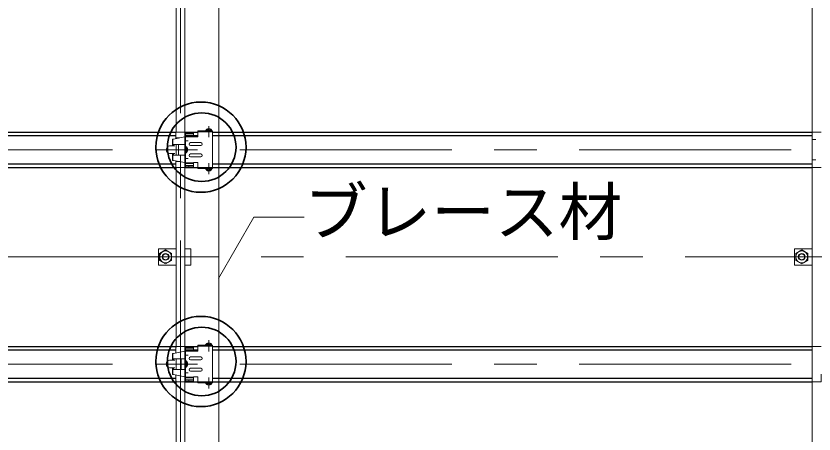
# Model space of a CAD drawing. Units: millimetres on the paper, enlarged 40 times, with parts at other scales. Extents: x -7800 to 7800, y -5387 to 5300.
# Drawn here: x 2153 to 2906, y 1492 to 1886 of the extents above; entities that cross this region are included whole.
import ezdxf
from ezdxf.enums import TextEntityAlignment as Align

# ---------------------------------------------------------------- set-up
doc = ezdxf.new("R2010")
doc.units = ezdxf.units.MM
doc.header["$LTSCALE"] = 40
for name, pattern in [('CHAIN1', [8, 5, -1, 1, -1]), ('DASHED1', [1.8, 1.2, -0.6]), ('DOUBLE_CHAIN1', [8.8, 5, -1, 0.6, -0.6, 0.6, -1]), ('LONG_DASHED1', [7, 6, -1])]:
    doc.linetypes.add(name, pattern=pattern)
for name, color, linetype, lineweight in [('8-0_中心線', 4, 'CHAIN1', 9), ('8-1_吊り材', 7, 'Continuous', 18), ('8-2_野縁受け', 3, 'Continuous', 18), ('8-3_野縁', 2, 'Continuous', 25), ('8-4_ブレース材・補助線', 4, 'Continuous', 9), ('8-6_文字', 7, 'Continuous', 18), ('8-A_クリップ', 7, 'Continuous', 18), ('8-C_ビス・アンカーボルト・強調図形', 2, 'Continuous', 25)]:
    doc.layers.add(name, color=color, linetype=linetype, lineweight=lineweight)
doc.styles.add('ＭＳ ゴシック', font='')
doc.styles.get('ＭＳ ゴシック').set_extended_font_data('MS Gothic')

msp = doc.modelspace()

# ---------------------------------------------------------------- linework, layer by layer
at = {"layer": '8-0_中心線'}
for p, q in [((2307.89, 834.37), (2307.89, 2583.7)), ((2334.63, 1771.74), (2334.63, 1782.4)), ((1403.89, 1760.04), (3097.89, 1760.04)), ((2334.63, 1747.3), (2334.63, 1737.11)), ((1503.89, 1659.04), (3211.89, 1659.04)), ((2334.63, 1569.74), (2334.63, 1580.4)), ((1403.89, 1558.04), (3097.89, 1558.04)), ((2334.63, 1545.3), (2334.63, 1535.11))]:
    msp.add_line(p, q, dxfattribs=at)
at = {"layer": '8-1_吊り材'}
for p, q in [((2287.23, 1651.37), (2287.23, 1666.7)), ((2287.23, 1666.7), (2303.89, 1666.7)), ((2317.76, 1666.7), (2311.89, 1666.7)), ((2317.76, 1651.37), (2317.76, 1666.7)), ((2887.23, 1651.37), (2887.23, 1666.7)), ((2887.23, 1666.7), (2903.89, 1666.7)), ((2299.56, 1655.77), (2299.56, 1662.31)), ((2899.56, 1655.77), (2899.56, 1662.31)), ((2303.89, 1651.37), (2287.23, 1651.37)), ((2288.23, 1655.77), (2293.89, 1652.49)), ((2293.89, 1652.49), (2299.56, 1655.77)), ((2311.89, 1651.37), (2317.76, 1651.37)), ((2903.89, 1651.37), (2887.23, 1651.37)), ((2888.23, 1655.77), (2893.89, 1652.49)), ((2893.89, 1652.49), (2899.56, 1655.77))]:
    msp.add_line(p, q, dxfattribs=at)
for points in [[(2288.23, 1655.77), (2288.23, 1662.31), (2293.89, 1665.58), (2299.56, 1662.31)], [(2888.23, 1655.77), (2888.23, 1662.31), (2893.89, 1665.58), (2899.56, 1662.31)]]:
    msp.add_lwpolyline(points, dxfattribs=at)
for centre, radius in [((2293.89, 1659.04), 5.67), ((2893.89, 1659.04), 5.67), ((2293.89, 1659.04), 3.18), ((2893.89, 1659.04), 3.18)]:
    msp.add_circle(centre, radius, dxfattribs=at)
at = {"layer": '8-1_吊り材', "linetype": 'DASHED1'}
for centre in [(2293.89, 1659.04), (2893.89, 1659.04)]:
    msp.add_circle(centre, 2.84, dxfattribs=at)
at = {"layer": '8-2_野縁受け'}
for p, q in [((2303.89, 1776.7), (2303.89, 1945.37)), ((2311.89, 1776.7), (2311.89, 1945.37)), ((2903.89, 1776.7), (2903.89, 1945.37)), ((2903.89, 1750.37), (2903.89, 1769.7)), ((2303.89, 1573.71), (2303.89, 1743.37)), ((2311.89, 1575.28), (2311.89, 1743.37)), ((2903.89, 1574.7), (2903.89, 1743.37)), ((2303.89, 1372.7), (2303.89, 1542.31)), ((2311.89, 1372.7), (2311.89, 1540.79)), ((2903.89, 1372.7), (2903.89, 1541.37))]:
    msp.add_line(p, q, dxfattribs=at)
at = {"layer": '8-3_野縁'}
for p, q in [((1712.16, 1776.7), (2303.63, 1776.7)), ((2311.89, 1776.7), (2324.29, 1776.7)), ((2337.96, 1776.7), (2903.63, 1776.7)), ((1712.16, 1773.37), (2303.63, 1773.37)), ((2311.89, 1773.37), (2324.29, 1773.37)), ((2337.96, 1773.37), (2903.63, 1773.37)), ((1712.16, 1746.7), (2303.63, 1746.7)), ((2337.96, 1746.7), (2903.63, 1746.7)), ((1712.16, 1743.37), (2303.63, 1743.37)), ((2311.89, 1743.37), (2903.63, 1743.37)), ((1712.16, 1574.7), (2303.63, 1574.7)), ((2311.89, 1574.7), (2324.29, 1574.7)), ((2337.96, 1574.7), (2903.63, 1574.7)), ((1712.16, 1571.37), (2303.63, 1571.37)), ((2311.89, 1571.37), (2324.29, 1571.37)), ((2337.96, 1571.37), (2903.63, 1571.37)), ((1712.16, 1544.7), (2303.63, 1544.7)), ((2337.96, 1544.7), (2903.63, 1544.7)), ((1712.16, 1541.37), (2303.63, 1541.37)), ((2311.89, 1541.37), (2903.63, 1541.37))]:
    msp.add_line(p, q, dxfattribs=at)
at = {"layer": '8-4_ブレース材・補助線'}
msp.add_line((2343.97, 2259.04), (2343.97, 1062.03), dxfattribs=at)
at = {"layer": '8-6_文字'}
for q in [(2343.66, 1638.62), (2424.5, 1696.35)]:
    msp.add_line((2376.99, 1696.35), q, dxfattribs=at)
at = {"layer": '8-A_クリップ'}
for p, q in [((2303.63, 1776.7), (2312.16, 1776.7)), ((2303.63, 1776.7), (2303.63, 1770.46)), ((2312.16, 1776.7), (2312.16, 1772.04)), ((2337.96, 1742.3), (2337.96, 1777.77)), ((2300.36, 1770.03), (2300.36, 1765.03)), ((2301.36, 1770.03), (2300.36, 1770.03)), ((2300.56, 1765.03), (2300.56, 1770.03)), ((2300.76, 1770.03), (2300.76, 1765.03)), ((2301.36, 1770.03), (2311.89, 1772.04)), ((2312.69, 1772.04), (2311.89, 1772.04)), ((2312.69, 1776.04), (2315.69, 1776.04)), ((2312.69, 1774.97), (2312.69, 1776.04)), ((2312.69, 1774.97), (2315.69, 1774.97)), ((2312.69, 1774.97), (2312.69, 1773.1)), ((2312.69, 1773.1), (2320.03, 1773.1)), ((2312.69, 1772.04), (2312.69, 1773.1)), ((2312.69, 1765.03), (2312.69, 1772.04)), ((2315.69, 1774.97), (2320.03, 1774.97)), ((2320.03, 1776.04), (2320.03, 1774.97)), ((2907.16, 1769.7), (2903.63, 1769.7)), ((2302.56, 1763.7), (2297.58, 1763.7)), ((2300.36, 1763.7), (2300.36, 1765.03)), ((2312.69, 1765.03), (2300.36, 1765.03)), ((2301.16, 1763.7), (2301.16, 1765.03)), ((2303.72, 1765.03), (2303.72, 1755.03)), ((2306.16, 1765.03), (2306.16, 1755.03)), ((2311.89, 1765.03), (2311.89, 1755.03)), ((2315.09, 1768.37), (2312.69, 1767.97)), ((2312.69, 1765.03), (2312.69, 1755.03)), ((2317.36, 1766.7), (2326.96, 1766.7)), ((2317.36, 1764.03), (2326.96, 1764.03)), ((2302.56, 1756.37), (2297.58, 1756.37)), ((2300.36, 1755.03), (2300.36, 1756.37)), ((2300.36, 1755.03), (2300.36, 1750.03)), ((2312.68, 1755.03), (2300.36, 1755.03)), ((2300.56, 1755.03), (2300.56, 1750.03)), ((2300.76, 1755.03), (2300.76, 1750.03)), ((2301.16, 1755.03), (2301.16, 1756.37)), ((2312.69, 1748.03), (2312.69, 1755.03)), ((2317.36, 1756.03), (2326.96, 1756.03)), ((2300.36, 1750.03), (2301.36, 1750.03)), ((2301.36, 1750.03), (2311.89, 1748.03)), ((2303.63, 1749.6), (2303.63, 1743.37)), ((2303.72, 1749.59), (2303.72, 1748.92)), ((2303.72, 1748.92), (2307.21, 1748.92)), ((2312.69, 1748.03), (2311.89, 1748.03)), ((2312.16, 1743.37), (2312.16, 1748.03)), ((2312.69, 1752.1), (2315.09, 1751.7)), ((2315.09, 1751.7), (2312.69, 1751.7)), ((2315.09, 1751.7), (2312.69, 1751.3)), ((2312.69, 1746.97), (2312.69, 1748.03)), ((2312.69, 1746.97), (2312.69, 1745.1)), ((2317.36, 1753.37), (2326.96, 1753.37)), ((2320.03, 1748.03), (2324.29, 1748.03)), ((2320.03, 1745.1), (2320.03, 1746.97)), ((2324.29, 1748.03), (2324.29, 1742.3)), ((2903.63, 1743.37), (2903.63, 1750.37)), ((2907.16, 1750.37), (2903.63, 1750.37)), ((2312.69, 1744.03), (2312.69, 1745.1)), ((2312.69, 1744.03), (2315.69, 1744.03)), ((2320.03, 1745.1), (2315.69, 1745.1)), ((2315.69, 1744.03), (2320.03, 1744.03)), ((2320.03, 1745.1), (2320.03, 1744.03)), ((2324.29, 1742.3), (2337.96, 1742.3)), ((2912.16, 1743.37), (2903.63, 1743.37)), ((2303.63, 1574.7), (2312.16, 1574.7)), ((2303.63, 1574.7), (2303.63, 1568.46)), ((2312.16, 1574.7), (2312.16, 1570.04)), ((2312.69, 1574.04), (2315.69, 1574.04)), ((2312.69, 1572.97), (2312.69, 1574.04)), ((2320.03, 1574.04), (2320.03, 1572.97)), ((2337.96, 1540.3), (2337.96, 1575.77)), ((2903.63, 1574.7), (2903.63, 1541.37)), ((2903.63, 1574.7), (2912.16, 1574.7)), ((2300.36, 1568.03), (2300.36, 1563.03)), ((2301.36, 1568.03), (2300.36, 1568.03)), ((2300.56, 1563.03), (2300.56, 1568.03)), ((2300.76, 1568.03), (2300.76, 1563.03)), ((2301.36, 1568.03), (2311.89, 1570.04)), ((2312.69, 1570.04), (2311.89, 1570.04)), ((2312.69, 1572.97), (2315.69, 1572.97)), ((2312.69, 1572.97), (2312.69, 1571.1)), ((2312.69, 1571.1), (2320.03, 1571.1)), ((2312.69, 1570.04), (2312.69, 1571.1)), ((2312.69, 1563.03), (2312.69, 1570.04)), ((2315.09, 1566.37), (2312.69, 1565.97)), ((2315.69, 1572.97), (2320.03, 1572.97)), ((2302.56, 1561.7), (2297.58, 1561.7)), ((2300.36, 1561.7), (2300.36, 1563.03)), ((2312.69, 1563.03), (2300.36, 1563.03)), ((2301.16, 1561.7), (2301.16, 1563.03)), ((2303.72, 1563.03), (2303.72, 1553.03)), ((2308.49, 1553.03), (2308.49, 1563.03)), ((2311.89, 1563.03), (2311.89, 1553.03)), ((2312.69, 1563.03), (2312.69, 1553.03)), ((2317.36, 1564.7), (2326.96, 1564.7)), ((2317.36, 1562.03), (2326.96, 1562.03)), ((2302.56, 1554.37), (2297.58, 1554.37)), ((2300.36, 1553.03), (2300.36, 1554.37)), ((2300.36, 1553.03), (2300.36, 1548.03)), ((2312.68, 1553.03), (2300.36, 1553.03)), ((2300.56, 1553.03), (2300.56, 1548.03)), ((2300.76, 1553.03), (2300.76, 1548.03)), ((2301.16, 1553.03), (2301.16, 1554.37)), ((2312.69, 1546.03), (2312.69, 1553.03)), ((2317.36, 1554.03), (2326.96, 1554.03)), ((2317.36, 1551.37), (2326.96, 1551.37)), ((2300.36, 1548.03), (2301.36, 1548.03)), ((2301.36, 1548.03), (2311.89, 1546.03)), ((2303.63, 1547.6), (2303.63, 1541.37)), ((2312.69, 1546.03), (2311.89, 1546.03)), ((2312.16, 1541.37), (2312.16, 1546.03)), ((2312.69, 1550.1), (2315.09, 1549.7)), ((2315.09, 1549.7), (2312.69, 1549.7)), ((2315.09, 1549.7), (2312.69, 1549.3)), ((2312.69, 1544.97), (2312.69, 1546.03)), ((2312.69, 1544.97), (2312.69, 1543.1)), ((2320.03, 1546.03), (2324.29, 1546.03)), ((2320.03, 1543.1), (2320.03, 1544.97)), ((2324.29, 1546.03), (2324.29, 1540.3)), ((2303.63, 1541.37), (2312.16, 1541.37)), ((2312.69, 1542.03), (2312.69, 1543.1)), ((2312.69, 1542.03), (2315.69, 1542.03)), ((2320.03, 1543.1), (2315.69, 1543.1)), ((2315.69, 1542.03), (2320.03, 1542.03)), ((2320.03, 1543.1), (2320.03, 1542.03)), ((2324.29, 1540.3), (2337.96, 1540.3))]:
    msp.add_line(p, q, dxfattribs=at)
at = {"layer": '8-A_クリップ', "linetype": 'DASHED1'}
for p, q in [((2324.29, 1776.97), (2337.96, 1776.97)), ((2311.89, 1765.03), (2311.89, 1772.04)), ((2312.69, 1772.3), (2320.03, 1772.3)), ((2311.89, 1748.03), (2311.89, 1755.03)), ((2312.69, 1747.77), (2320.03, 1747.77)), ((2324.29, 1743.1), (2337.96, 1743.1)), ((2324.29, 1574.97), (2337.96, 1574.97)), ((2311.89, 1563.03), (2311.89, 1570.04)), ((2312.69, 1570.3), (2320.03, 1570.3)), ((2311.89, 1546.03), (2311.89, 1553.03)), ((2312.69, 1545.77), (2320.03, 1545.77)), ((2324.29, 1541.1), (2337.96, 1541.1))]:
    msp.add_line(p, q, dxfattribs=at)
at = {"layer": '8-A_クリップ', "linetype": 'DOUBLE_CHAIN1'}
for p, q in [((2312.69, 1773.1), (2312.69, 1772.04)), ((2312.69, 1773.1), (2312.69, 1772.04)), ((2320.03, 1773.1), (2320.03, 1772.04)), ((2312.69, 1748.03), (2312.69, 1746.97)), ((2312.69, 1748.03), (2312.69, 1746.97)), ((2320.03, 1748.03), (2320.03, 1746.97)), ((2312.69, 1571.1), (2312.69, 1570.04)), ((2312.69, 1571.1), (2312.69, 1570.04)), ((2320.03, 1571.1), (2320.03, 1570.04)), ((2312.69, 1546.03), (2312.69, 1544.97)), ((2312.69, 1546.03), (2312.69, 1544.97)), ((2320.03, 1546.03), (2320.03, 1544.97))]:
    msp.add_line(p, q, dxfattribs=at)
at = {"layer": '8-A_クリップ'}
for points in [[(2320.03, 1772.04), (2324.29, 1772.04), (2324.29, 1777.77), (2337.96, 1777.77)], [(2912.16, 1776.7), (2903.63, 1776.7), (2903.63, 1769.7)], [(2303.72, 1770.49), (2303.72, 1771.15), (2307.21, 1771.15)], [(2320.03, 1776.04), (2315.69, 1776.04), (2315.69, 1774.97)], [(2320.03, 1772.04), (2320.03, 1773.1), (2320.03, 1774.97)], [(2312.69, 1768.77), (2315.09, 1768.37), (2312.69, 1768.37)], [(2312.69, 1746.97), (2320.03, 1746.97), (2320.03, 1748.03)], [(2303.63, 1743.37), (2312.08, 1743.37), (2312.16, 1743.37)], [(2312.69, 1745.1), (2315.69, 1745.1), (2315.69, 1744.03)], [(2320.03, 1574.04), (2315.69, 1574.04), (2315.69, 1572.97)], [(2320.03, 1570.04), (2324.29, 1570.04), (2324.29, 1575.77), (2337.96, 1575.77)], [(2312.69, 1566.77), (2315.09, 1566.37), (2312.69, 1566.37)], [(2320.03, 1570.04), (2320.03, 1571.1), (2320.03, 1572.97)], [(2312.69, 1544.97), (2320.03, 1544.97), (2320.03, 1546.03)], [(2903.63, 1541.37), (2912.16, 1541.37), (2912.16, 1548.37)], [(2312.69, 1543.1), (2315.69, 1543.1), (2315.69, 1542.03)]]:
    msp.add_lwpolyline(points, dxfattribs=at)
for centre, radius, start, end in [((2298.14, 1760.03), 3.71, 98.64465, 261.35535), ((2317.36, 1765.37), 1.33, 90, 180), ((2317.36, 1765.37), 1.33, 180, 270), ((2326.96, 1765.37), 1.33, 0, 90), ((2326.96, 1765.37), 1.33, 270, 0), ((2317.36, 1754.7), 1.33, 90, 180), ((2317.36, 1754.7), 1.33, 180, 270), ((2326.96, 1754.7), 1.33, 0, 90), ((2326.96, 1754.7), 1.33, 270, 0), ((2298.14, 1558.03), 3.71, 98.64465, 261.35535), ((2317.36, 1563.37), 1.33, 90, 180), ((2317.36, 1563.37), 1.33, 180, 270), ((2326.96, 1563.37), 1.33, 0, 90), ((2326.96, 1563.37), 1.33, 270, 0), ((2317.36, 1552.7), 1.33, 90, 180), ((2317.36, 1552.7), 1.33, 180, 270), ((2326.96, 1552.7), 1.33, 0, 90), ((2326.96, 1552.7), 1.33, 270, 0)]:
    msp.add_arc(centre, radius, start, end, dxfattribs=at)
at = {"layer": '8-C_ビス・アンカーボルト・強調図形'}
for p, q in [((2331.96, 1778.1), (2331.96, 1778.3)), ((2331.96, 1778.1), (2337.29, 1778.1)), ((2332.29, 1777.77), (2336.96, 1777.77)), ((2337.29, 1778.1), (2337.29, 1778.3)), ((2312.69, 1762.37), (2312.69, 1757.7)), ((2313.03, 1762.7), (2313.03, 1757.37)), ((2313.03, 1762.7), (2313.23, 1762.7)), ((2314.28, 1761.57), (2312.74, 1760.8)), ((2314.28, 1758.5), (2312.74, 1759.27)), ((2313.03, 1757.37), (2313.23, 1757.37)), ((2337.29, 1741.97), (2331.96, 1741.97)), ((2331.96, 1741.97), (2331.96, 1741.77)), ((2336.96, 1742.3), (2332.29, 1742.3)), ((2337.29, 1741.97), (2337.29, 1741.77)), ((2331.96, 1576.1), (2331.96, 1576.3)), ((2331.96, 1576.1), (2337.29, 1576.1)), ((2332.29, 1575.77), (2336.96, 1575.77)), ((2337.29, 1576.1), (2337.29, 1576.3)), ((2312.69, 1560.37), (2312.69, 1555.7)), ((2314.28, 1559.57), (2312.74, 1558.8)), ((2313.03, 1560.7), (2313.03, 1555.37)), ((2313.03, 1560.7), (2313.23, 1560.7)), ((2314.28, 1556.5), (2312.74, 1557.27)), ((2313.03, 1555.37), (2313.23, 1555.37)), ((2337.29, 1539.97), (2331.96, 1539.97)), ((2331.96, 1539.97), (2331.96, 1539.77)), ((2336.96, 1540.3), (2332.29, 1540.3)), ((2337.29, 1539.97), (2337.29, 1539.77))]:
    msp.add_line(p, q, dxfattribs=at)
at = {"layer": '8-C_ビス・アンカーボルト・強調図形', "linetype": 'LONG_DASHED1'}
for p, q in [((2333.09, 1779.35), (2333.86, 1777.81)), ((2336.16, 1779.35), (2335.39, 1777.81)), ((2333.09, 1740.71), (2333.86, 1742.26)), ((2336.16, 1740.71), (2335.39, 1742.26)), ((2333.09, 1577.35), (2333.86, 1575.81)), ((2336.16, 1577.35), (2335.39, 1575.81)), ((2333.09, 1538.71), (2333.86, 1540.26)), ((2336.16, 1538.71), (2335.39, 1540.26))]:
    msp.add_line(p, q, dxfattribs=at)
at = {"layer": '8-C_ビス・アンカーボルト・強調図形', "color": 6, "lineweight": 35}
for centre, radius in [((2327.19, 1762.44), 42.53), ((2327.92, 1762.44), 32.35), ((2327.19, 1560.44), 42.53), ((2327.92, 1560.44), 32.35)]:
    msp.add_circle(centre, radius, dxfattribs=at)
at = {"layer": '8-C_ビス・アンカーボルト・強調図形'}
for centre, radius, start, end in [((2332.76, 1778.3), 0.8, 121.89078, 180), ((2332.29, 1778.1), 0.333, 180, 270), ((2334.63, 1775.3), 4.33, 58.10921, 121.89078), ((2336.49, 1778.3), 0.8, 0, 58.10921), ((2336.96, 1778.1), 0.333, 270, 0), ((2313.03, 1762.37), 0.333, 90, 180), ((2313.23, 1761.9), 0.8, 31.89078, 90), ((2310.23, 1760.03), 4.33, 328.10921, 31.89078), ((2313.03, 1757.7), 0.333, 180, 270), ((2313.23, 1758.17), 0.8, 270, 328.10921), ((2332.29, 1741.97), 0.333, 90, 180), ((2332.76, 1741.77), 0.8, 180, 238.10921), ((2334.63, 1744.77), 4.33, 238.10921, 301.89078), ((2336.49, 1741.77), 0.8, 301.89078, 0), ((2336.96, 1741.97), 0.333, 0, 90), ((2332.76, 1576.3), 0.8, 121.89078, 180), ((2332.29, 1576.1), 0.333, 180, 270), ((2334.63, 1573.3), 4.33, 58.10921, 121.89078), ((2336.49, 1576.3), 0.8, 0, 58.10921), ((2336.96, 1576.1), 0.333, 270, 0), ((2313.03, 1560.37), 0.333, 90, 180), ((2313.23, 1559.9), 0.8, 31.89078, 90), ((2310.23, 1558.03), 4.33, 328.10921, 31.89078), ((2313.03, 1555.7), 0.333, 180, 270), ((2313.23, 1556.17), 0.8, 270, 328.10921), ((2332.29, 1539.97), 0.333, 90, 180), ((2332.76, 1539.77), 0.8, 180, 238.10921), ((2334.63, 1542.77), 4.33, 238.10921, 301.89078), ((2336.49, 1539.77), 0.8, 301.89078, 0), ((2336.96, 1539.97), 0.333, 0, 90)]:
    msp.add_arc(centre, radius, start, end, dxfattribs=at)

# ---------------------------------------------------------------- texts
at = {"layer": '8-6_文字', "style": 'ＭＳ ゴシック'}
msp.add_text('ブレース材', height=43.99, dxfattribs=at).set_placement((2424.5, 1666.35), align=Align.BOTTOM_LEFT)

doc.saveas('drawing.dxf')
